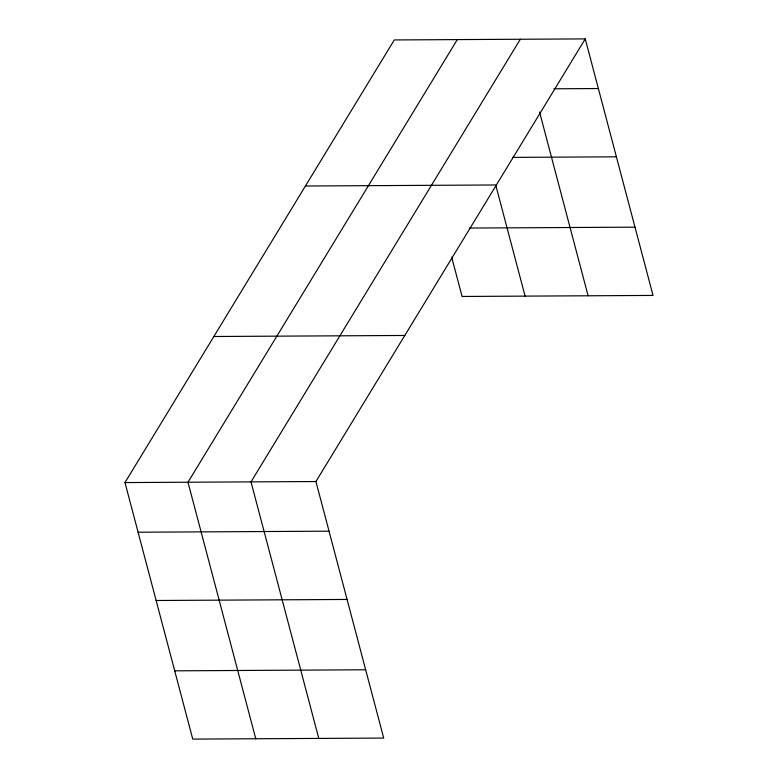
<?xml version="1.0" encoding="UTF-8"?>
<svg xmlns="http://www.w3.org/2000/svg" width="778" height="778" viewBox="0 0 778 778"><rect width="100%" height="100%" fill="white"/><g stroke="black" fill="none" stroke-linecap="round" stroke-linejoin="round"><path stroke-width="1.17" d="M585.25 38.9L315.926 481.533L383.7 738.059L192.749 739.1L124.976 482.574L394.3 39.941L585.25 38.9L653.024 295.426L462.074 296.467L451.678 257.129M457.308 39.6L187.984 482.234L255.768 738.76M520.326 39.25L251.002 481.883L318.776 738.41M553.887 88.789L598.37 88.546M512.702 157.38L616.409 156.816M305.423 186.01L496.374 184.969M469.484 228.061L634.994 227.157M213.853 336.504L404.803 335.464M124.976 482.574L315.926 481.533M138.085 532.22L329.036 531.18M156.125 600.49L347.076 599.449M174.71 670.831L365.66 669.79M539.562 112.042L588.1 295.776M495.897 185.65L525.092 296.126"/></g></svg>
